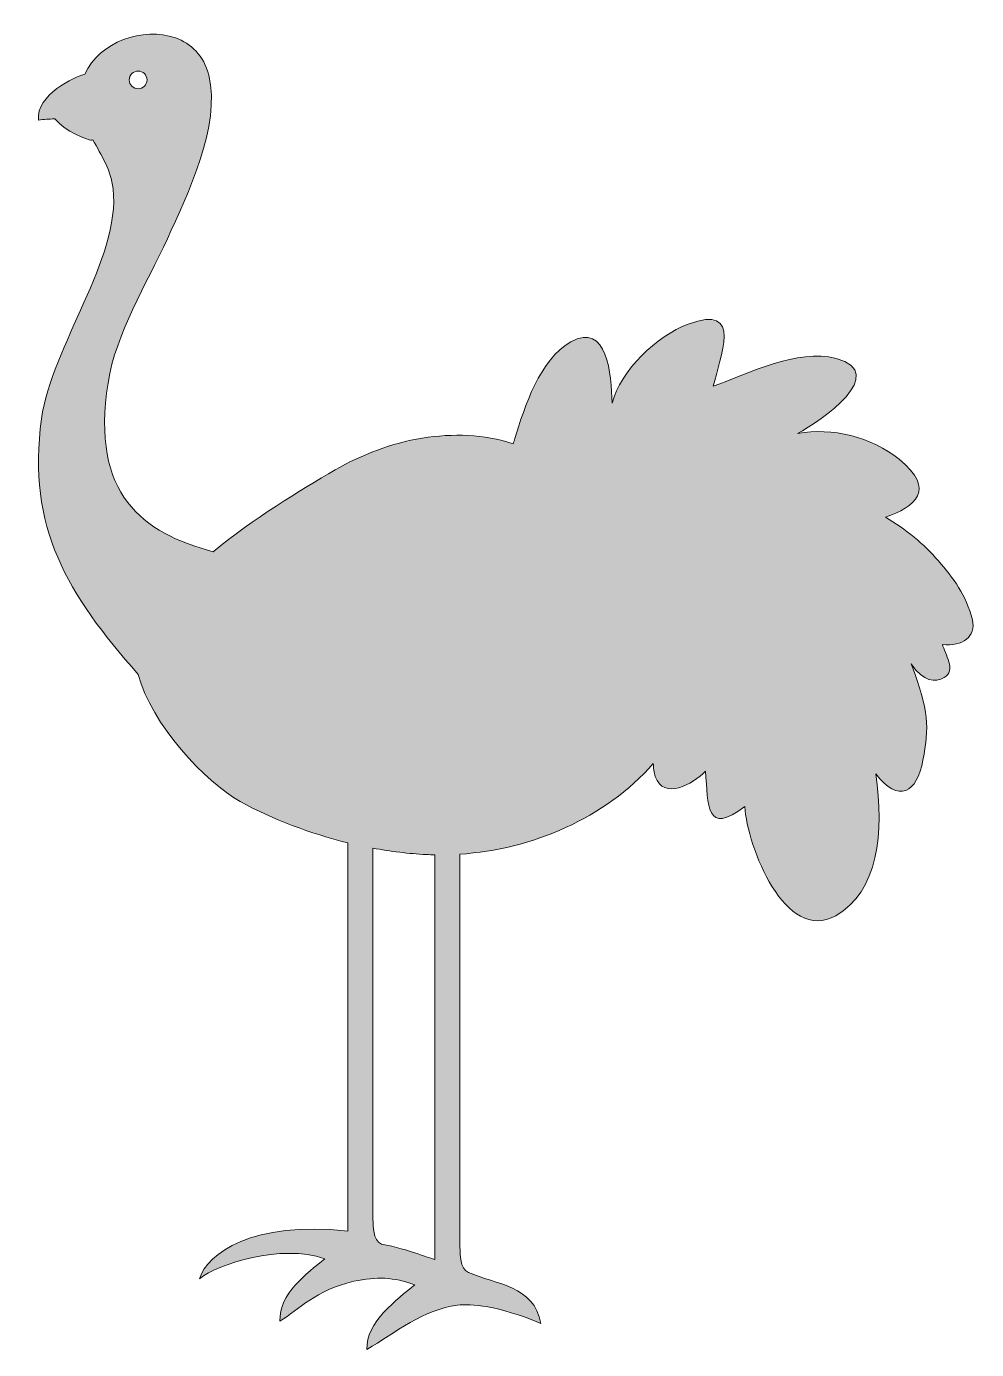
# Model space of a CAD drawing. Header units: inches. Extents: x -1 to 72, y 0 to 102.
import ezdxf

# ---------------------------------------------------------------- set-up
doc = ezdxf.new("R2010")
doc.units = ezdxf.units.IN
doc.header["$MEASUREMENT"] = 0
doc.layers.add('Layer 1', color=7, linetype='Continuous')

msp = doc.modelspace()

# ---------------------------------------------------------------- hatches: boundary and pattern name
at = {"layer": 'Layer 1', "true_color": 0xfae4a5}
h = msp.add_hatch(color=41, dxfattribs=at)
h.dxf.hatch_style = 2
edge = h.paths.add_edge_path()
edge.add_spline(control_points=[(72.15, 56.36), (71.69, 58.27), (70.65, 59.6), (69.52, 60.92), (68.41, 62.21), (66.99, 63.38), (65.43, 64.28), (67.68, 65.07), (69.42, 66.41), (66.49, 68.76), (64.34, 70.49), (61.32, 71.24), (58.64, 70.76), (60.46, 71.72), (65.82, 75.42), (61.62, 76.55), (58.62, 77.35), (54.82, 75.36), (52.13, 74.4), (52.64, 76.66), (54.51, 80.82), (50.2, 79.2), (47.76, 78.29), (44.97, 75.61), (44.32, 73.1), (44.26, 75.32), (43.95, 79.4), (41.13, 77.82), (38.73, 76.48), (37.56, 72.83), (36.8, 70.37), (36.76, 70.23), (36.72, 70.1), (36.68, 69.96), (32.15, 71.41), (27.06, 70.34), (22.93, 67.94), (20.23, 66.38), (16.61, 64.16), (13.49, 61.62), (8.04, 63.09), (4.03, 66), (5.38, 74.65), (5.98, 78.53), (8.36, 82.28), (9.96, 85.8), (11.51, 89.21), (14.12, 94.52), (13.16, 98.42), (12.79, 99.94), (11.8, 100.88), (10.58, 101.31), (8.11, 102.19), (4.7, 101.01), (3.59, 98.5), (2.82, 98.32), (-0.21, 96.9), (0.01, 94.96), (0.41, 95.01), (0.83, 95.04), (1.26, 95.06), (2.02, 94.09), (3.88, 93.4), (4.05, 93.41), (4.11, 93.41), (4.16, 93.42), (4.21, 93.43), (4.86, 92.25), (5.61, 91.1), (5.77, 89.66), (6.36, 84.23), (1.02, 77.55), (0.24, 71.88), (-0.92, 63.46), (2.24, 58.37), (7.71, 52.14), (8.7, 48.31), (12.93, 43.79), (15.58, 42.33), (18.13, 40.94), (21, 39.85), (23.91, 39.14), (23.91, 39.14), (23.91, 9.15), (23.91, 9.15), (16.53, 9.97), (13.05, 7.42), (12.44, 5.47), (13.94, 6.63), (18.69, 8.19), (22.12, 7.01), (20.76, 5.9), (18.54, 4.29), (18.66, 2.19), (20.13, 3.08), (21.41, 4.6), (24.36, 5.27), (26.16, 5.65), (27.39, 5.59), (29.09, 5.01), (27.74, 3.9), (25.26, 2.1), (25.38, 0), (27.52, 1.29), (29.79, 3.11), (32.36, 3.42), (33.44, 3.55), (35.42, 3.42), (38.81, 2.02), (38.3, 4.96), (35.34, 5), (33.22, 5.96), (32.51, 6.28), (32.63, 7.33), (32.55, 7.9), (32.55, 7.9), (32.55, 38.26), (32.55, 38.26), (38.1, 38.62), (43.79, 41.03), (47.5, 45.27), (47.5, 44.91), (47.54, 44.57), (47.65, 44.26), (48.31, 42.4), (50.53, 43.67), (51.54, 44.66), (51.71, 42.07), (51.57, 39.62), (54.56, 41.95), (54.76, 38.84), (57.69, 31.31), (61.6, 33.51), (64.84, 35.33), (65.37, 39.93), (64.68, 44.47), (66.44, 42.15), (67.88, 43.03), (68.33, 45.52), (68.8, 48.1), (68.82, 49.27), (67.43, 52.95), (68.38, 51.54), (69.27, 51.52), (69.97, 51.91), (70.93, 52.43), (70.02, 53.77), (69.83, 54.45), (71.37, 54.29), (72.47, 55.06), (72.15, 56.36)], knot_values=[0, 0, 0, 0, 1, 1, 1, 2, 2, 2, 3, 3, 3, 4, 4, 4, 5, 5, 5, 6, 6, 6, 7, 7, 7, 8, 8, 8, 9, 9, 9, 10, 10, 10, 11, 11, 11, 12, 12, 12, 13, 13, 13, 14, 14, 14, 15, 15, 15, 16, 16, 16, 17, 17, 17, 18, 18, 18, 19, 19, 19, 20, 20, 20, 21, 21, 21, 22, 22, 22, 23, 23, 23, 24, 24, 24, 25, 25, 25, 26, 26, 26, 27, 27, 27, 28, 28, 28, 29, 29, 29, 30, 30, 30, 31, 31, 31, 32, 32, 32, 33, 33, 33, 34, 34, 34, 35, 35, 35, 36, 36, 36, 37, 37, 37, 38, 38, 38, 39, 39, 39, 40, 40, 40, 41, 41, 41, 42, 42, 42, 43, 43, 43, 44, 44, 44, 45, 45, 45, 46, 46, 46, 47, 47, 47, 48, 48, 48, 49, 49, 49, 50, 50, 50, 50], degree=3, periodic=1)
edge = h.paths.add_edge_path()
edge.add_spline(control_points=[(7.71, 98.75), (8.08, 98.75), (8.39, 98.44), (8.39, 98.06), (8.39, 97.69), (8.08, 97.38), (7.71, 97.38), (7.33, 97.38), (7.02, 97.69), (7.02, 98.06), (7.02, 98.44), (7.33, 98.75), (7.71, 98.75)], knot_values=[0, 0, 0, 0, 1, 1, 1, 2, 2, 2, 3, 3, 3, 4, 4, 4, 4], degree=3, periodic=1)
edge = h.paths.add_edge_path()
edge.add_spline(control_points=[(30.63, 6.96), (30.27, 7), (28.68, 7.72), (26.5, 8.15), (25.79, 8.47), (25.91, 9.52), (25.83, 10.08), (25.83, 10.08), (25.83, 38.73), (25.83, 38.73), (27.22, 38.47), (28.6, 38.3), (29.96, 38.23), (30.18, 38.22), (30.41, 38.21), (30.63, 38.21), (30.63, 38.21), (30.63, 6.96), (30.63, 6.96)], knot_values=[0, 0, 0, 0, 1, 1, 1, 2, 2, 2, 3, 3, 3, 4, 4, 4, 5, 5, 5, 6, 6, 6, 6], degree=3, periodic=1)

# ---------------------------------------------------------------- linework, layer by layer
at = {"layer": 'Layer 1', "lineweight": 0}
for points, knots in [([(72.15, 56.36), (71.69, 58.27), (70.65, 59.6), (69.52, 60.92), (68.41, 62.21), (66.99, 63.38), (65.43, 64.28), (67.68, 65.07), (69.42, 66.41), (66.49, 68.76), (64.34, 70.49), (61.32, 71.24), (58.64, 70.76), (60.46, 71.72), (65.82, 75.42), (61.62, 76.55), (58.62, 77.35), (54.82, 75.36), (52.13, 74.4), (52.64, 76.66), (54.51, 80.82), (50.2, 79.2), (47.76, 78.29), (44.97, 75.61), (44.32, 73.1), (44.26, 75.32), (43.95, 79.4), (41.13, 77.82), (38.73, 76.48), (37.56, 72.83), (36.8, 70.37), (36.76, 70.23), (36.72, 70.1), (36.68, 69.96), (32.15, 71.41), (27.06, 70.34), (22.93, 67.94), (20.23, 66.38), (16.61, 64.16), (13.49, 61.62), (8.04, 63.09), (4.03, 66), (5.38, 74.65), (5.98, 78.53), (8.36, 82.28), (9.96, 85.8), (11.51, 89.21), (14.12, 94.52), (13.16, 98.42), (12.79, 99.94), (11.8, 100.88), (10.58, 101.31), (8.11, 102.19), (4.7, 101.01), (3.59, 98.5), (2.82, 98.32), (-0.21, 96.9), (0.01, 94.96), (0.41, 95.01), (0.83, 95.04), (1.26, 95.06), (2.02, 94.09), (3.88, 93.4), (4.05, 93.41), (4.11, 93.41), (4.16, 93.42), (4.21, 93.43), (4.86, 92.25), (5.61, 91.1), (5.77, 89.66), (6.36, 84.23), (1.02, 77.55), (0.24, 71.88), (-0.92, 63.46), (2.24, 58.37), (7.71, 52.14), (8.7, 48.31), (12.93, 43.79), (15.58, 42.33), (18.13, 40.94), (21, 39.85), (23.91, 39.14), (23.91, 39.14), (23.91, 9.15), (23.91, 9.15), (16.53, 9.97), (13.05, 7.42), (12.44, 5.47), (13.94, 6.63), (18.69, 8.19), (22.12, 7.01), (20.76, 5.9), (18.54, 4.29), (18.66, 2.19), (20.13, 3.08), (21.41, 4.6), (24.36, 5.27), (26.16, 5.65), (27.39, 5.59), (29.09, 5.01), (27.74, 3.9), (25.26, 2.1), (25.38, 0), (27.52, 1.29), (29.79, 3.11), (32.36, 3.42), (33.44, 3.55), (35.42, 3.42), (38.81, 2.02), (38.3, 4.96), (35.34, 5), (33.22, 5.96), (32.51, 6.28), (32.63, 7.33), (32.55, 7.9), (32.55, 7.9), (32.55, 38.26), (32.55, 38.26), (38.1, 38.62), (43.79, 41.03), (47.5, 45.27), (47.5, 44.91), (47.54, 44.57), (47.65, 44.26), (48.31, 42.4), (50.53, 43.67), (51.54, 44.66), (51.71, 42.07), (51.57, 39.62), (54.56, 41.95), (54.76, 38.84), (57.69, 31.31), (61.6, 33.51), (64.84, 35.33), (65.37, 39.93), (64.68, 44.47), (66.44, 42.15), (67.88, 43.03), (68.33, 45.52), (68.8, 48.1), (68.82, 49.27), (67.43, 52.95), (68.38, 51.54), (69.27, 51.52), (69.97, 51.91), (70.93, 52.43), (70.02, 53.77), (69.83, 54.45), (71.37, 54.29), (72.47, 55.06), (72.15, 56.36)], [0, 0, 0, 0, 1, 1, 1, 2, 2, 2, 3, 3, 3, 4, 4, 4, 5, 5, 5, 6, 6, 6, 7, 7, 7, 8, 8, 8, 9, 9, 9, 10, 10, 10, 11, 11, 11, 12, 12, 12, 13, 13, 13, 14, 14, 14, 15, 15, 15, 16, 16, 16, 17, 17, 17, 18, 18, 18, 19, 19, 19, 20, 20, 20, 21, 21, 21, 22, 22, 22, 23, 23, 23, 24, 24, 24, 25, 25, 25, 26, 26, 26, 27, 27, 27, 28, 28, 28, 29, 29, 29, 30, 30, 30, 31, 31, 31, 32, 32, 32, 33, 33, 33, 34, 34, 34, 35, 35, 35, 36, 36, 36, 37, 37, 37, 38, 38, 38, 39, 39, 39, 40, 40, 40, 41, 41, 41, 42, 42, 42, 43, 43, 43, 44, 44, 44, 45, 45, 45, 46, 46, 46, 47, 47, 47, 48, 48, 48, 49, 49, 49, 50, 50, 50, 50]), ([(7.71, 98.75), (8.08, 98.75), (8.39, 98.44), (8.39, 98.06), (8.39, 97.69), (8.08, 97.38), (7.71, 97.38), (7.33, 97.38), (7.02, 97.69), (7.02, 98.06), (7.02, 98.44), (7.33, 98.75), (7.71, 98.75)], [0, 0, 0, 0, 1, 1, 1, 2, 2, 2, 3, 3, 3, 4, 4, 4, 4]), ([(30.63, 6.96), (30.27, 7), (28.68, 7.72), (26.5, 8.15), (25.79, 8.47), (25.91, 9.52), (25.83, 10.08), (25.83, 10.08), (25.83, 38.73), (25.83, 38.73), (27.22, 38.47), (28.6, 38.3), (29.96, 38.23), (30.18, 38.22), (30.41, 38.21), (30.63, 38.21), (30.63, 38.21), (30.63, 6.96), (30.63, 6.96)], [0, 0, 0, 0, 1, 1, 1, 2, 2, 2, 3, 3, 3, 4, 4, 4, 5, 5, 5, 6, 6, 6, 6])]:
    msp.add_open_spline(points, degree=3, knots=knots, dxfattribs=at)

doc.saveas('drawing.dxf')
